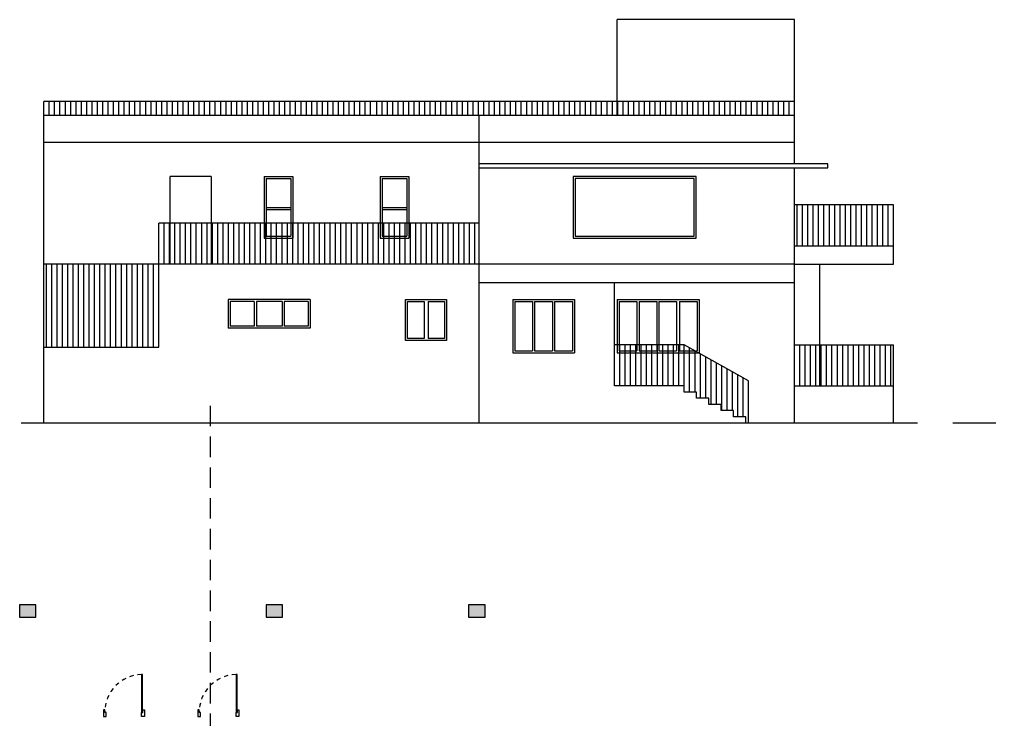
# Model space of a CAD drawing. Header units: metres. Extents: x 3586 to 7307, y 3108 to 6437.
# Drawn here: x 3649.34 to 3672.98, y 3221.88 to 3238.94 of the extents above; entities that cross this region are included whole.
import ezdxf

# ---------------------------------------------------------------- set-up
doc = ezdxf.new("R2010")
doc.units = ezdxf.units.M
doc.linetypes.add('DASHED', pattern=[0.75, 0.5, -0.25])
for name, color, linetype in [('column', 10, 'Continuous'), ('DOORS', 170, 'Continuous'), ('section line', 20, 'DASHED'), ('wall', 7, 'Continuous'), ('window', 140, 'Continuous')]:
    doc.layers.add(name, color=color, linetype=linetype)

# ---------------------------------------------------------------- blocks, each defined once
blk = doc.blocks.new('d1')
at = {"layer": 'DOORS'}
for p, q in [((-5, 0), (0, 0)), ((-5, -1), (-5, 0)), ((0, 0), (0, -2)), ((-30.99, -1.25), (-30.99, -2)), ((-30.99, -2), (-3.25, -2)), ((-3.25, -1.25), (-30.98, -1.25)), ((-3, -1), (-5, -1)), ((-3.25, -2), (-3.25, -1.25)), ((-3, -2), (-3, -1)), ((0, -2), (-3, -2)), ((0, -28), (-3, -28)), ((-3, -28), (-3, -29)), ((0, -30), (0, -28)), ((-5, -29), (-5, -30)), ((-3, -29), (-5, -29)), ((-5, -30), (0, -30))]:
    blk.add_line(p, q, dxfattribs=at)
at = {"layer": 'DOORS', "linetype": 'DASHED'}
blk.add_arc((-3.25, -1.25), 27.75, 181.54866, 270.51616, dxfattribs=at)

msp = doc.modelspace()

# ---------------------------------------------------------------- hatches: boundary and pattern name
at = {"layer": 'column'}
h = msp.add_hatch(color=256, dxfattribs=at)
h.dxf.hatch_style = 1
h.paths.add_polyline_path([(3649.341, 3224.375), (3649.741, 3224.375), (3649.741, 3224.675), (3649.341, 3224.675)])
h = msp.add_hatch(color=256, dxfattribs=at)
h.dxf.hatch_style = 1
h.paths.add_polyline_path([(3655.35, 3224.375), (3655.75, 3224.375), (3655.75, 3224.675), (3655.35, 3224.675)])
h = msp.add_hatch(color=256, dxfattribs=at)
h.dxf.hatch_style = 1
h.paths.add_polyline_path([(3660.285, 3224.375), (3660.685, 3224.375), (3660.685, 3224.675), (3660.285, 3224.675)])

# ---------------------------------------------------------------- linework, layer by layer
for points in [[(3649.341, 3224.375), (3649.741, 3224.375), (3649.741, 3224.675), (3649.341, 3224.675)], [(3655.35, 3224.375), (3655.75, 3224.375), (3655.75, 3224.675), (3655.35, 3224.675)], [(3660.285, 3224.375), (3660.685, 3224.375), (3660.685, 3224.675), (3660.285, 3224.675)]]:
    msp.add_lwpolyline(points, close=True, dxfattribs=at)
at = {"layer": 'section line'}
msp.add_line((3653.987, 3229.524), (3653.987, 3204.33), dxfattribs=at)
at = {"layer": 'wall'}
for p, q in [((3668.223, 3238.937), (3663.902, 3238.937)), ((3663.902, 3236.606), (3663.902, 3238.937)), ((3668.223, 3235.421), (3668.223, 3238.937)), ((3649.938, 3229.107), (3649.938, 3236.937)), ((3668.223, 3236.937), (3649.938, 3236.937)), ((3650.068, 3236.606), (3650.068, 3236.937)), ((3650.199, 3236.606), (3650.199, 3236.937)), ((3650.329, 3236.606), (3650.329, 3236.937)), ((3650.46, 3236.606), (3650.46, 3236.937)), ((3650.59, 3236.606), (3650.59, 3236.937)), ((3650.721, 3236.606), (3650.721, 3236.937)), ((3650.851, 3236.606), (3650.851, 3236.937)), ((3650.982, 3236.606), (3650.982, 3236.937)), ((3651.112, 3236.606), (3651.112, 3236.937)), ((3651.242, 3236.606), (3651.242, 3236.937)), ((3651.373, 3236.606), (3651.373, 3236.937)), ((3651.503, 3236.606), (3651.503, 3236.937)), ((3651.634, 3236.606), (3651.634, 3236.937)), ((3651.764, 3236.606), (3651.764, 3236.937)), ((3651.895, 3236.606), (3651.895, 3236.937)), ((3652.025, 3236.606), (3652.025, 3236.937)), ((3652.156, 3236.606), (3652.156, 3236.937)), ((3652.286, 3236.606), (3652.286, 3236.937)), ((3652.417, 3236.606), (3652.417, 3236.937)), ((3652.547, 3236.606), (3652.547, 3236.937)), ((3652.678, 3236.606), (3652.678, 3236.937)), ((3652.808, 3236.606), (3652.808, 3236.937)), ((3652.808, 3236.606), (3652.808, 3236.937)), ((3652.939, 3236.606), (3652.939, 3236.937)), ((3653.069, 3236.606), (3653.069, 3236.937)), ((3653.2, 3236.606), (3653.2, 3236.937)), ((3653.33, 3236.606), (3653.33, 3236.937)), ((3653.461, 3236.606), (3653.461, 3236.937)), ((3653.591, 3236.606), (3653.591, 3236.937)), ((3653.722, 3236.606), (3653.722, 3236.937)), ((3653.852, 3236.606), (3653.852, 3236.937)), ((3653.983, 3236.606), (3653.983, 3236.937)), ((3654.113, 3236.606), (3654.113, 3236.937)), ((3654.244, 3236.606), (3654.244, 3236.937)), ((3654.374, 3236.606), (3654.374, 3236.937)), ((3654.505, 3236.606), (3654.505, 3236.937)), ((3654.635, 3236.606), (3654.635, 3236.937)), ((3654.766, 3236.606), (3654.766, 3236.937)), ((3654.896, 3236.606), (3654.896, 3236.937)), ((3655.027, 3236.606), (3655.027, 3236.937)), ((3655.157, 3236.606), (3655.157, 3236.937)), ((3655.287, 3236.606), (3655.287, 3236.937)), ((3655.418, 3236.606), (3655.418, 3236.937)), ((3655.548, 3236.606), (3655.548, 3236.937)), ((3655.679, 3236.606), (3655.679, 3236.937)), ((3655.809, 3236.606), (3655.809, 3236.937)), ((3655.94, 3236.606), (3655.94, 3236.937)), ((3656.07, 3236.606), (3656.07, 3236.937)), ((3656.201, 3236.606), (3656.201, 3236.937)), ((3656.331, 3236.606), (3656.331, 3236.937)), ((3656.462, 3236.606), (3656.462, 3236.937)), ((3656.592, 3236.606), (3656.592, 3236.937)), ((3656.723, 3236.606), (3656.723, 3236.937)), ((3656.853, 3236.606), (3656.853, 3236.937)), ((3656.984, 3236.606), (3656.984, 3236.937)), ((3657.114, 3236.606), (3657.114, 3236.937)), ((3657.245, 3236.606), (3657.245, 3236.937)), ((3657.375, 3236.606), (3657.375, 3236.937)), ((3657.506, 3236.606), (3657.506, 3236.937)), ((3657.506, 3236.606), (3657.506, 3236.937)), ((3657.636, 3236.606), (3657.636, 3236.937)), ((3657.767, 3236.606), (3657.767, 3236.937)), ((3657.897, 3236.606), (3657.897, 3236.937)), ((3658.045, 3236.606), (3658.045, 3236.937)), ((3658.176, 3236.606), (3658.176, 3236.937)), ((3658.306, 3236.606), (3658.306, 3236.937)), ((3658.437, 3236.606), (3658.437, 3236.937)), ((3658.567, 3236.606), (3658.567, 3236.937)), ((3658.698, 3236.606), (3658.698, 3236.937)), ((3658.828, 3236.606), (3658.828, 3236.937)), ((3658.959, 3236.606), (3658.959, 3236.937)), ((3659.089, 3236.606), (3659.089, 3236.937)), ((3659.22, 3236.606), (3659.22, 3236.937)), ((3659.35, 3236.606), (3659.35, 3236.937)), ((3659.48, 3236.606), (3659.48, 3236.937)), ((3659.48, 3236.606), (3659.48, 3236.937)), ((3659.611, 3236.606), (3659.611, 3236.937)), ((3659.741, 3236.606), (3659.741, 3236.937)), ((3659.872, 3236.606), (3659.872, 3236.937)), ((3660.002, 3236.606), (3660.002, 3236.937)), ((3660.133, 3236.606), (3660.133, 3236.937)), ((3660.133, 3236.606), (3660.133, 3236.937)), ((3660.263, 3236.606), (3660.263, 3236.937)), ((3660.394, 3236.606), (3660.394, 3236.937)), ((3660.524, 3236.606), (3660.524, 3236.937)), ((3660.655, 3236.606), (3660.655, 3236.937)), ((3660.785, 3236.606), (3660.785, 3236.937)), ((3660.916, 3236.606), (3660.916, 3236.937)), ((3661.046, 3236.606), (3661.046, 3236.937)), ((3661.177, 3236.606), (3661.177, 3236.937)), ((3661.307, 3236.606), (3661.307, 3236.937)), ((3661.438, 3236.606), (3661.438, 3236.937)), ((3661.568, 3236.606), (3661.568, 3236.937)), ((3661.699, 3236.606), (3661.699, 3236.937)), ((3661.829, 3236.606), (3661.829, 3236.937)), ((3661.96, 3236.606), (3661.96, 3236.937)), ((3662.09, 3236.606), (3662.09, 3236.937)), ((3662.221, 3236.606), (3662.221, 3236.937)), ((3662.351, 3236.606), (3662.351, 3236.937)), ((3662.482, 3236.606), (3662.482, 3236.937)), ((3662.612, 3236.606), (3662.612, 3236.937)), ((3662.743, 3236.606), (3662.743, 3236.937)), ((3662.873, 3236.606), (3662.873, 3236.937)), ((3662.873, 3236.606), (3662.873, 3236.937)), ((3663.004, 3236.606), (3663.004, 3236.937)), ((3663.134, 3236.606), (3663.134, 3236.937)), ((3663.265, 3236.606), (3663.265, 3236.937)), ((3663.395, 3236.606), (3663.395, 3236.937)), ((3663.525, 3236.606), (3663.525, 3236.937)), ((3663.656, 3236.606), (3663.656, 3236.937)), ((3663.786, 3236.606), (3663.786, 3236.937)), ((3663.917, 3236.606), (3663.917, 3236.937)), ((3664.047, 3236.606), (3664.047, 3236.937)), ((3664.178, 3236.606), (3664.178, 3236.937)), ((3664.308, 3236.606), (3664.308, 3236.937)), ((3664.439, 3236.606), (3664.439, 3236.937)), ((3664.569, 3236.606), (3664.569, 3236.937)), ((3664.7, 3236.606), (3664.7, 3236.937)), ((3664.83, 3236.606), (3664.83, 3236.937)), ((3664.961, 3236.606), (3664.961, 3236.937)), ((3665.091, 3236.606), (3665.091, 3236.937)), ((3665.222, 3236.606), (3665.222, 3236.937)), ((3665.352, 3236.606), (3665.352, 3236.937)), ((3665.483, 3236.606), (3665.483, 3236.937)), ((3665.613, 3236.606), (3665.613, 3236.937)), ((3665.744, 3236.606), (3665.744, 3236.937)), ((3665.874, 3236.606), (3665.874, 3236.937)), ((3666.005, 3236.606), (3666.005, 3236.937)), ((3666.135, 3236.606), (3666.135, 3236.937)), ((3666.266, 3236.606), (3666.266, 3236.937)), ((3666.396, 3236.606), (3666.396, 3236.937)), ((3666.527, 3236.606), (3666.527, 3236.937)), ((3666.657, 3236.606), (3666.657, 3236.937)), ((3666.788, 3236.606), (3666.788, 3236.937)), ((3666.918, 3236.606), (3666.918, 3236.937)), ((3667.049, 3236.606), (3667.049, 3236.937)), ((3667.179, 3236.606), (3667.179, 3236.937)), ((3667.31, 3236.606), (3667.31, 3236.937)), ((3667.44, 3236.606), (3667.44, 3236.937)), ((3667.57, 3236.606), (3667.57, 3236.937)), ((3667.57, 3236.606), (3667.57, 3236.937)), ((3667.701, 3236.606), (3667.701, 3236.937)), ((3667.831, 3236.606), (3667.831, 3236.937)), ((3667.962, 3236.606), (3667.962, 3236.937)), ((3668.092, 3236.606), (3668.092, 3236.937)), ((3668.223, 3236.606), (3668.223, 3236.937)), ((3649.938, 3236.606), (3668.223, 3236.606)), ((3660.538, 3229.107), (3660.538, 3236.606)), ((3668.223, 3235.937), (3649.938, 3235.937)), ((3669.038, 3235.421), (3660.538, 3235.421)), ((3669.038, 3235.321), (3669.038, 3235.421)), ((3660.538, 3235.321), (3669.038, 3235.321)), ((3668.223, 3229.107), (3668.223, 3235.321)), ((3653.015, 3232.972), (3653.015, 3235.107)), ((3654.015, 3235.107), (3653.015, 3235.107)), ((3654.015, 3235.107), (3654.015, 3232.972)), ((3670.638, 3234.422), (3668.223, 3234.422)), ((3668.289, 3233.422), (3668.289, 3234.422)), ((3668.419, 3233.422), (3668.419, 3234.422)), ((3668.55, 3233.422), (3668.55, 3234.422)), ((3668.68, 3233.422), (3668.68, 3234.422)), ((3668.811, 3233.422), (3668.811, 3234.422)), ((3668.941, 3233.422), (3668.941, 3234.422)), ((3669.072, 3233.422), (3669.072, 3234.422)), ((3669.202, 3233.422), (3669.202, 3234.422)), ((3669.333, 3233.422), (3669.333, 3234.422)), ((3669.463, 3233.422), (3669.463, 3234.422)), ((3669.594, 3233.422), (3669.594, 3234.422)), ((3669.724, 3233.422), (3669.724, 3234.422)), ((3669.855, 3233.422), (3669.855, 3234.422)), ((3669.985, 3233.422), (3669.985, 3234.422)), ((3670.116, 3233.422), (3670.116, 3234.422)), ((3670.246, 3233.422), (3670.246, 3234.422)), ((3670.377, 3233.422), (3670.377, 3234.422)), ((3670.507, 3233.422), (3670.507, 3234.422)), ((3670.638, 3233.422), (3670.638, 3234.422)), ((3660.538, 3233.972), (3652.738, 3233.972)), ((3652.738, 3232.972), (3652.738, 3233.972)), ((3652.868, 3232.972), (3652.868, 3233.972)), ((3652.999, 3232.972), (3652.999, 3233.972)), ((3653.129, 3232.972), (3653.129, 3233.972)), ((3653.26, 3232.972), (3653.26, 3233.972)), ((3653.39, 3232.972), (3653.39, 3233.972)), ((3653.521, 3232.972), (3653.521, 3233.972)), ((3653.651, 3232.972), (3653.651, 3233.972)), ((3653.782, 3232.972), (3653.782, 3233.972)), ((3653.912, 3232.972), (3653.912, 3233.972)), ((3654.042, 3232.972), (3654.042, 3233.972)), ((3654.173, 3232.972), (3654.173, 3233.972)), ((3654.303, 3232.972), (3654.303, 3233.972)), ((3654.434, 3232.972), (3654.434, 3233.972)), ((3654.564, 3232.972), (3654.564, 3233.972)), ((3654.695, 3232.972), (3654.695, 3233.972)), ((3654.825, 3232.972), (3654.825, 3233.972)), ((3654.956, 3232.972), (3654.956, 3233.972)), ((3655.086, 3232.972), (3655.086, 3233.972)), ((3655.217, 3232.972), (3655.217, 3233.972)), ((3655.347, 3232.972), (3655.347, 3233.972)), ((3655.478, 3232.972), (3655.478, 3233.972)), ((3655.608, 3232.972), (3655.608, 3233.972)), ((3655.739, 3232.972), (3655.739, 3233.972)), ((3655.869, 3232.972), (3655.869, 3233.972)), ((3656, 3232.972), (3656, 3233.972)), ((3656.13, 3232.972), (3656.13, 3233.972)), ((3656.261, 3232.972), (3656.261, 3233.972)), ((3656.391, 3232.972), (3656.391, 3233.972)), ((3656.522, 3232.972), (3656.522, 3233.972)), ((3656.652, 3232.972), (3656.652, 3233.972)), ((3656.783, 3232.972), (3656.783, 3233.972)), ((3656.913, 3232.972), (3656.913, 3233.972)), ((3657.044, 3232.972), (3657.044, 3233.972)), ((3657.174, 3232.972), (3657.174, 3233.972)), ((3657.305, 3232.972), (3657.305, 3233.972)), ((3657.435, 3232.972), (3657.435, 3233.972)), ((3657.566, 3232.972), (3657.566, 3233.972)), ((3657.696, 3232.972), (3657.696, 3233.972)), ((3657.827, 3232.972), (3657.827, 3233.972)), ((3657.957, 3232.972), (3657.957, 3233.972)), ((3658.087, 3232.972), (3658.087, 3233.972)), ((3658.218, 3232.972), (3658.218, 3233.972)), ((3658.348, 3232.972), (3658.348, 3233.972)), ((3658.348, 3232.972), (3658.348, 3233.972)), ((3658.479, 3232.972), (3658.479, 3233.972)), ((3658.609, 3232.972), (3658.609, 3233.972)), ((3658.74, 3232.972), (3658.74, 3233.972)), ((3658.87, 3232.972), (3658.87, 3233.972)), ((3659.001, 3232.972), (3659.001, 3233.972)), ((3659.131, 3232.972), (3659.131, 3233.972)), ((3659.262, 3232.972), (3659.262, 3233.972)), ((3659.392, 3232.972), (3659.392, 3233.972)), ((3659.523, 3232.972), (3659.523, 3233.972)), ((3659.653, 3232.972), (3659.653, 3233.972)), ((3659.784, 3232.972), (3659.784, 3233.972)), ((3659.914, 3232.972), (3659.914, 3233.972)), ((3660.045, 3232.972), (3660.045, 3233.972)), ((3660.175, 3232.972), (3660.175, 3233.972)), ((3660.306, 3232.972), (3660.306, 3233.972)), ((3660.436, 3232.972), (3660.436, 3233.972)), ((3668.223, 3233.422), (3670.638, 3233.422)), ((3670.638, 3232.972), (3670.638, 3233.422)), ((3652.738, 3232.972), (3649.938, 3232.972)), ((3660.538, 3232.972), (3649.938, 3232.972)), ((3649.997, 3230.95), (3649.997, 3232.972)), ((3650.128, 3230.95), (3650.128, 3232.972)), ((3650.258, 3230.95), (3650.258, 3232.972)), ((3650.389, 3230.95), (3650.389, 3232.972)), ((3650.519, 3230.95), (3650.519, 3232.972)), ((3650.65, 3230.95), (3650.65, 3232.972)), ((3650.78, 3230.95), (3650.78, 3232.972)), ((3650.911, 3230.95), (3650.911, 3232.972)), ((3651.041, 3230.95), (3651.041, 3232.972)), ((3651.172, 3230.95), (3651.172, 3232.972)), ((3651.302, 3230.95), (3651.302, 3232.972)), ((3651.433, 3230.95), (3651.433, 3232.972)), ((3651.563, 3230.95), (3651.563, 3232.972)), ((3651.694, 3230.95), (3651.694, 3232.972)), ((3651.824, 3230.95), (3651.824, 3232.972)), ((3651.955, 3230.95), (3651.955, 3232.972)), ((3652.085, 3230.95), (3652.085, 3232.972)), ((3652.216, 3230.95), (3652.216, 3232.972)), ((3652.346, 3230.95), (3652.346, 3232.972)), ((3652.477, 3230.95), (3652.477, 3232.972)), ((3652.607, 3230.95), (3652.607, 3232.972)), ((3652.738, 3230.95), (3652.738, 3232.972)), ((3668.223, 3232.972), (3660.538, 3232.972)), ((3668.223, 3232.972), (3670.638, 3232.972)), ((3668.838, 3230.007), (3668.838, 3232.972)), ((3668.223, 3232.522), (3660.538, 3232.522)), ((3663.838, 3230.007), (3663.838, 3232.522)), ((3649.938, 3230.95), (3652.738, 3230.95)), ((3665.538, 3231.007), (3663.838, 3231.007)), ((3663.838, 3230.007), (3663.838, 3231.007)), ((3663.968, 3230.007), (3663.968, 3231.007)), ((3664.099, 3230.007), (3664.099, 3231.007)), ((3664.229, 3230.007), (3664.229, 3231.007)), ((3664.36, 3230.007), (3664.36, 3231.007)), ((3664.49, 3230.007), (3664.49, 3231.007)), ((3664.621, 3230.007), (3664.621, 3231.007)), ((3664.751, 3230.007), (3664.751, 3231.007)), ((3664.882, 3230.007), (3664.882, 3231.007)), ((3665.012, 3230.007), (3665.012, 3231.007)), ((3665.142, 3230.007), (3665.142, 3231.007)), ((3665.273, 3230.007), (3665.273, 3231.007)), ((3665.403, 3230.007), (3665.403, 3231.007)), ((3665.538, 3230.007), (3665.538, 3231.007)), ((3667.103, 3230.135), (3665.538, 3231.007)), ((3665.668, 3229.857), (3665.668, 3230.934)), ((3665.799, 3229.857), (3665.799, 3230.861)), ((3668.223, 3231.007), (3670.638, 3231.007)), ((3668.353, 3230.007), (3668.353, 3231.007)), ((3668.484, 3230.007), (3668.484, 3231.007)), ((3668.614, 3230.007), (3668.614, 3231.007)), ((3668.745, 3230.007), (3668.745, 3231.007)), ((3668.875, 3230.007), (3668.875, 3231.007)), ((3669.006, 3230.007), (3669.006, 3231.007)), ((3669.136, 3230.007), (3669.136, 3231.007)), ((3669.267, 3230.007), (3669.267, 3231.007)), ((3669.397, 3230.007), (3669.397, 3231.007)), ((3669.528, 3230.007), (3669.528, 3231.007)), ((3669.658, 3230.007), (3669.658, 3231.007)), ((3669.789, 3230.007), (3669.789, 3231.007)), ((3669.919, 3230.007), (3669.919, 3231.007)), ((3670.05, 3230.007), (3670.05, 3231.007)), ((3670.18, 3230.007), (3670.18, 3231.007)), ((3670.311, 3230.007), (3670.311, 3231.007)), ((3670.441, 3230.007), (3670.441, 3231.007)), ((3670.572, 3230.007), (3670.572, 3231.007)), ((3670.638, 3229.107), (3670.638, 3231.007)), ((3665.929, 3229.707), (3665.929, 3230.789)), ((3666.06, 3229.707), (3666.06, 3230.716)), ((3666.19, 3229.557), (3666.19, 3230.644)), ((3666.321, 3229.557), (3666.321, 3230.571)), ((3666.451, 3229.407), (3666.451, 3230.498)), ((3666.582, 3229.407), (3666.582, 3230.426)), ((3666.712, 3229.407), (3666.712, 3230.353)), ((3666.842, 3229.257), (3666.842, 3230.281)), ((3666.973, 3229.257), (3666.973, 3230.208)), ((3665.538, 3230.007), (3663.838, 3230.007)), ((3665.538, 3229.857), (3665.538, 3230.007)), ((3667.103, 3229.107), (3667.103, 3230.135)), ((3668.223, 3230.007), (3670.638, 3230.007)), ((3665.838, 3229.857), (3665.538, 3229.857)), ((3665.838, 3229.707), (3665.838, 3229.857)), ((3666.138, 3229.707), (3665.838, 3229.707)), ((3666.138, 3229.557), (3666.138, 3229.707)), ((3666.438, 3229.557), (3666.138, 3229.557)), ((3666.438, 3229.407), (3666.438, 3229.557)), ((3666.738, 3229.407), (3666.438, 3229.407)), ((3666.738, 3229.257), (3666.738, 3229.407)), ((3667.038, 3229.257), (3666.738, 3229.257)), ((3667.038, 3229.107), (3667.038, 3229.257)), ((3649.382, 3229.107), (3671.221, 3229.107)), ((3672.08, 3229.107), (3693.609, 3229.107))]:
    msp.add_line(p, q, dxfattribs=at)
at = {"layer": 'window'}
for p, q in [((3655.304, 3235.107), (3655.304, 3233.607)), ((3655.304, 3235.107), (3656.004, 3235.107)), ((3655.354, 3235.057), (3655.354, 3233.657)), ((3655.354, 3235.057), (3655.954, 3235.057)), ((3655.954, 3235.057), (3655.954, 3233.657)), ((3656.004, 3235.107), (3656.004, 3233.607)), ((3658.131, 3235.107), (3658.131, 3233.607)), ((3658.131, 3235.107), (3658.831, 3235.107)), ((3658.181, 3235.057), (3658.181, 3233.657)), ((3658.181, 3235.057), (3658.781, 3235.057)), ((3658.781, 3235.057), (3658.781, 3233.657)), ((3658.831, 3235.107), (3658.831, 3233.607)), ((3655.354, 3234.357), (3655.954, 3234.357)), ((3655.354, 3234.307), (3655.954, 3234.307)), ((3658.181, 3234.357), (3658.781, 3234.357)), ((3658.181, 3234.307), (3658.781, 3234.307)), ((3655.304, 3233.607), (3656.004, 3233.607)), ((3655.354, 3233.657), (3655.954, 3233.657)), ((3658.131, 3233.607), (3658.831, 3233.607)), ((3658.181, 3233.657), (3658.781, 3233.657)), ((3654.428, 3232.111), (3654.428, 3231.411)), ((3656.428, 3232.111), (3654.428, 3232.111)), ((3654.478, 3232.061), (3654.478, 3231.461)), ((3655.063, 3232.061), (3654.478, 3232.061)), ((3655.063, 3232.061), (3655.063, 3231.461)), ((3655.113, 3232.061), (3655.113, 3231.461)), ((3655.742, 3232.061), (3655.113, 3232.061)), ((3655.742, 3232.061), (3655.742, 3231.461)), ((3656.378, 3232.061), (3655.792, 3232.061)), ((3655.792, 3232.061), (3655.792, 3231.461)), ((3656.378, 3232.061), (3656.378, 3231.461)), ((3656.428, 3232.111), (3656.428, 3231.411)), ((3658.748, 3232.111), (3659.748, 3232.111)), ((3658.748, 3231.111), (3658.748, 3232.111)), ((3658.798, 3232.061), (3659.198, 3232.061)), ((3658.798, 3231.161), (3658.798, 3232.061)), ((3659.198, 3232.061), (3659.198, 3231.161)), ((3659.298, 3232.061), (3659.298, 3231.161)), ((3659.298, 3232.061), (3659.698, 3232.061)), ((3659.698, 3232.061), (3659.698, 3231.161)), ((3659.748, 3232.111), (3659.748, 3231.111)), ((3661.361, 3232.111), (3662.861, 3232.111)), ((3661.361, 3232.111), (3661.361, 3230.811)), ((3661.411, 3232.061), (3661.843, 3232.061)), ((3661.411, 3232.061), (3661.411, 3230.861)), ((3661.843, 3232.061), (3661.843, 3230.861)), ((3661.893, 3232.061), (3662.328, 3232.061)), ((3661.893, 3232.061), (3661.893, 3230.861)), ((3662.328, 3232.061), (3662.328, 3230.861)), ((3662.378, 3232.061), (3662.811, 3232.061)), ((3662.378, 3232.061), (3662.378, 3230.861)), ((3662.811, 3232.061), (3662.811, 3230.861)), ((3662.861, 3232.111), (3662.861, 3230.811)), ((3663.902, 3232.111), (3665.902, 3232.111)), ((3663.902, 3232.111), (3663.902, 3230.811)), ((3663.952, 3232.061), (3664.385, 3232.061)), ((3663.952, 3232.061), (3663.952, 3230.861)), ((3664.385, 3232.061), (3664.385, 3230.861)), ((3664.435, 3232.061), (3664.87, 3232.061)), ((3664.435, 3232.061), (3664.435, 3230.861)), ((3664.87, 3232.061), (3664.87, 3230.861)), ((3664.92, 3232.061), (3665.352, 3232.061)), ((3664.92, 3232.061), (3664.92, 3230.861)), ((3665.352, 3232.061), (3665.352, 3230.861)), ((3665.42, 3232.061), (3665.852, 3232.061)), ((3665.42, 3232.061), (3665.42, 3230.861)), ((3665.852, 3232.061), (3665.852, 3230.861)), ((3665.902, 3232.111), (3665.902, 3230.811)), ((3656.428, 3231.411), (3654.428, 3231.411)), ((3655.063, 3231.461), (3654.478, 3231.461)), ((3655.742, 3231.461), (3655.113, 3231.461)), ((3656.378, 3231.461), (3655.792, 3231.461)), ((3659.748, 3231.111), (3658.748, 3231.111)), ((3659.198, 3231.161), (3658.798, 3231.161)), ((3659.698, 3231.161), (3659.298, 3231.161)), ((3661.411, 3230.861), (3661.843, 3230.861)), ((3661.893, 3230.861), (3662.328, 3230.861)), ((3662.378, 3230.861), (3662.811, 3230.861)), ((3663.952, 3230.861), (3664.385, 3230.861)), ((3664.435, 3230.861), (3664.87, 3230.861)), ((3664.92, 3230.861), (3665.352, 3230.861)), ((3665.42, 3230.861), (3665.852, 3230.861)), ((3661.361, 3230.811), (3662.861, 3230.811)), ((3663.902, 3230.811), (3665.902, 3230.811))]:
    msp.add_line(p, q, dxfattribs=at)
for points in [[(3662.827, 3233.607), (3665.827, 3233.607), (3665.827, 3235.107), (3662.827, 3235.107)], [(3662.877, 3233.657), (3665.777, 3233.657), (3665.777, 3235.057), (3662.877, 3235.057)]]:
    msp.add_lwpolyline(points, close=True, dxfattribs=at)

# ---------------------------------------------------------------- block references
at = {"layer": 'wall', "xscale": 0.03322638793442416, "yscale": 0.03322638793442416, "zscale": 0.03322638793442416, "rotation": 270}
for p in [(3652.385, 3221.95), (3654.685, 3221.95)]:
    msp.add_blockref('d1', p, dxfattribs=at)

doc.saveas('drawing.dxf')
